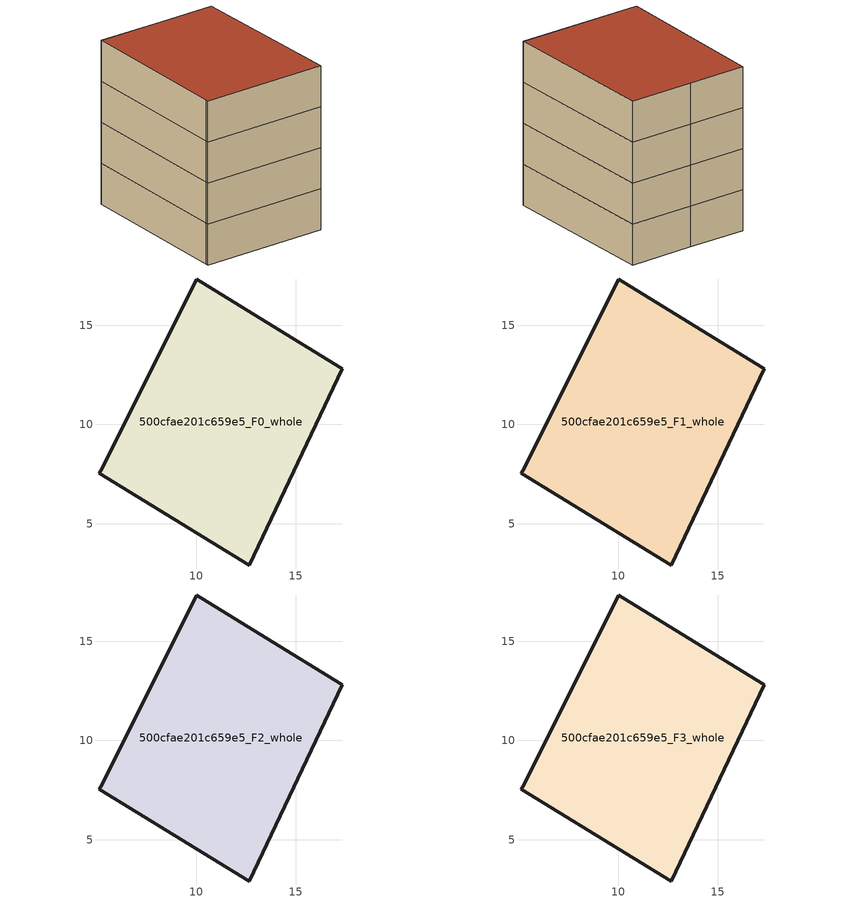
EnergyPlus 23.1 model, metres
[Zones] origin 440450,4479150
500cfae201c659e5_F0_whole
 floor ground (EU_floor_Construction): 13.5,15.18 17.34,12.82 12.65,2.92 5.12,7.53 5.18,7.66 10.01,17.33 z0
 wall outside (EU_wall_Construction): 17.34,12.82 13.5,15.18 10.01,17.33 5.18,7.66 5.12,7.53 12.65,2.92 17.34,12.82 z0:3
500cfae201c659e5_F1_whole
 floor to 500cfae201c659e5_F0_whole (EU_floor_Construction): 13.5,15.18 17.34,12.82 12.65,2.92 5.12,7.53 5.18,7.66 10.01,17.33 z3
 wall outside (EU_wall_Construction): 17.34,12.82 13.5,15.18 10.01,17.33 5.18,7.66 5.12,7.53 12.65,2.92 17.34,12.82 z3:6
500cfae201c659e5_F2_whole
 floor to 500cfae201c659e5_F1_whole (EU_floor_Construction): 13.5,15.18 17.34,12.82 12.65,2.92 5.12,7.53 5.18,7.66 10.01,17.33 z6
 wall outside (EU_wall_Construction): 17.34,12.82 13.5,15.18 10.01,17.33 5.18,7.66 5.12,7.53 12.65,2.92 17.34,12.82 z6:9
500cfae201c659e5_F3_whole
 floor to 500cfae201c659e5_F2_whole (EU_floor_Construction): 13.5,15.18 17.34,12.82 12.65,2.92 5.12,7.53 5.18,7.66 10.01,17.33 z9
 wall outside (EU_wall_Construction): 17.34,12.82 13.5,15.18 10.01,17.33 5.18,7.66 5.12,7.53 12.65,2.92 17.34,12.82 z9:12
 roof outside (EU_roof_Construction): 12.65,2.92 17.34,12.82 13.5,15.18 10.01,17.33 5.18,7.66 5.12,7.53 z12
[Building]
EU S2 Campaign: North Axis=0; Terrain=City; Solar Distribution=FullExterior
[Site:Location]
Madrid: Latitude=40.5; Longitude=-3.5; Time Zone=1; Elevation=609
[SizingPeriod:WeatherFileDays]
AnnualSizingPeriod: Begin Month=1; Begin Day of Month=1; End Month=12; End Day of Month=31; Day of Week for Start Day=Monday; Use Weather File Daylight Saving Period=No; Use Weather File Rain and Snow Indicators=No
[MATERIAL]
EU_InternalMass_Material: Roughness=MediumRough; Thickness=0.1; Conductivity=1; Density=1800; Specific Heat=900; Thermal Absorptance=0.9; Solar Absorptance=0.7; Visible Absorptance=0.7
[MATERIAL:NOMASS] Roughness=MediumRough; Thermal Absorptance=0.9; Solar Absorptance=0.7; Visible Absorptance=0.7
Name | Thermal Resistance
EU_wall_NoMass | 1.60022
EU_roof_NoMass | 1.57597
EU_floor_NoMass | 0.470652
[CONSTRUCTION]
EU_wall_Construction: EU_wall_NoMass
EU_roof_Construction: EU_roof_NoMass
EU_floor_Construction: EU_floor_NoMass
EU_InternalMass_Construction: EU_InternalMass_Material
[ZONE] Type=1; Multiplier=1; Ceiling Height=autocalculate; Floor Area=autocalculate; Part of Total Floor Area=Yes
Name | Volume
500cfae201c659e5_F0_whole | 285.048
500cfae201c659e5_F1_whole; 500cfae201c659e5_F2_whole; 500cfae201c659e5_F3_whole | 285.049
[INTERNALMASS] Construction=EU_InternalMass_Construction; Surface Area=95.0162
Name | Zone or ZoneList
500cfae201c659e5_F0_whole_EU_InternalMass | 500cfae201c659e5_F0_whole
500cfae201c659e5_F1_whole_EU_InternalMass | 500cfae201c659e5_F1_whole
500cfae201c659e5_F2_whole_EU_InternalMass | 500cfae201c659e5_F2_whole
500cfae201c659e5_F3_whole_EU_InternalMass | 500cfae201c659e5_F3_whole
[OTHEREQUIPMENT] Fuel Type=Electricity; Design Level Calculation Method=Watts/Area; Power per Zone Floor Area=1; Fraction Latent=0; Fraction Radiant=0; Fraction Lost=0; Carbon Dioxide Generation Rate=0; EndUse Subcategory=EU_Step8_InternalGains
Name | Zone or ZoneList or Space or SpaceList | Schedule
EU_Step8_InternalGain_500cfae201c659e5_F0_whole_f000 | 500cfae201c659e5_F0_whole | EU_Step8_GainSchedule_500cfae201c659e5_F0_whole_f000
EU_Step8_InternalGain_500cfae201c659e5_F1_whole_f000 | 500cfae201c659e5_F1_whole | EU_Step8_GainSchedule_500cfae201c659e5_F1_whole_f000
EU_Step8_InternalGain_500cfae201c659e5_F2_whole_f000 | 500cfae201c659e5_F2_whole | EU_Step8_GainSchedule_500cfae201c659e5_F2_whole_f000
EU_Step8_InternalGain_500cfae201c659e5_F3_whole_f000 | 500cfae201c659e5_F3_whole | EU_Step8_GainSchedule_500cfae201c659e5_F3_whole_f000
[ZONEVENTILATION:DESIGNFLOWRATE] Schedule=EU_AlwaysOn; Design Flow Rate Calculation Method=AirChanges/Hour; Air Changes per Hour=0.480704; Ventilation Type=Natural; Fan Pressure Rise=0; Fan Total Efficiency=1; Constant Term Coefficient=1; Temperature Term Coefficient=0; Velocity Term Coefficient=0; Velocity Squared Term Coefficient=0; Minimum Indoor Temperature=-100; Maximum Indoor Temperature=100; Delta Temperature=-100; Minimum Outdoor Temperature=-100; Maximum Outdoor Temperature=100; Maximum Wind Speed=40
Name | Zone or ZoneList or Space or SpaceList
EU_ConstantAir_500cfae201c659e5_F0_whole | 500cfae201c659e5_F0_whole
EU_ConstantAir_500cfae201c659e5_F1_whole | 500cfae201c659e5_F1_whole
EU_ConstantAir_500cfae201c659e5_F2_whole | 500cfae201c659e5_F2_whole
EU_ConstantAir_500cfae201c659e5_F3_whole | 500cfae201c659e5_F3_whole
[HVACTEMPLATE:THERMOSTAT] Constant Heating Setpoint=20; Constant Cooling Setpoint=50
EU_HeatOnly_500cfae201c659e5_F0_whole; EU_HeatOnly_500cfae201c659e5_F1_whole; EU_HeatOnly_500cfae201c659e5_F2_whole; EU_HeatOnly_500cfae201c659e5_F3_whole
[HVACTEMPLATE:ZONE:IDEALLOADSAIRSYSTEM] System Availability Schedule=EU_AlwaysOn; Maximum Heating Supply Air Temperature=50; Minimum Cooling Supply Air Temperature=13; Maximum Heating Supply Air Humidity Ratio=0.0156; Minimum Cooling Supply Air Humidity Ratio=0.0077; Heating Limit=NoLimit; Cooling Limit=NoLimit; Heating Availability Schedule=EU_AlwaysOn; Cooling Availability Schedule=EU_CoolingOff; Dehumidification Control Type=ConstantSensibleHeatRatio; Cooling Sensible Heat Ratio=0.7; Dehumidification Setpoint=60; Humidification Control Type=None; Humidification Setpoint=30; Outdoor Air Method=None; Outdoor Air Flow Rate per Person=0.00944; Outdoor Air Flow Rate per Zone Floor Area=0; Outdoor Air Flow Rate per Zone=0; Demand Controlled Ventilation Type=None; Outdoor Air Economizer Type=NoEconomizer; Heat Recovery Type=None; Sensible Heat Recovery Effectiveness=0.7; Latent Heat Recovery Effectiveness=0.65
Name | Template Thermostat
500cfae201c659e5_F0_whole | EU_HeatOnly_500cfae201c659e5_F0_whole
500cfae201c659e5_F1_whole | EU_HeatOnly_500cfae201c659e5_F1_whole
500cfae201c659e5_F2_whole | EU_HeatOnly_500cfae201c659e5_F2_whole
500cfae201c659e5_F3_whole | EU_HeatOnly_500cfae201c659e5_F3_whole
[SIZING:ZONE] Zone Cooling Design Supply Air Temperature Input Method=SupplyAirTemperature; Zone Cooling Design Supply Air Temperature=13; Zone Heating Design Supply Air Temperature Input Method=SupplyAirTemperature; Zone Heating Design Supply Air Temperature=50; Zone Cooling Design Supply Air Humidity Ratio=0.008; Zone Heating Design Supply Air Humidity Ratio=0.008; Cooling Design Air Flow Method=DesignDay; Cooling Design Air Flow Rate=0; Cooling Minimum Air Flow per Zone Floor Area=0.000762; Cooling Minimum Air Flow=0; Cooling Minimum Air Flow Fraction=0.2; Heating Design Air Flow Method=DesignDay; Heating Design Air Flow Rate=0; Heating Maximum Air Flow per Zone Floor Area=0.002032; Heating Maximum Air Flow=0.141576; Heating Maximum Air Flow Fraction=0.3; Account for Dedicated Outdoor Air System=No; Dedicated Outdoor Air System Control Strategy=NeutralSupplyAir; Dedicated Outdoor Air Low Setpoint Temperature for Design=autosize; Dedicated Outdoor Air High Setpoint Temperature for Design=autosize; Zone Load Sizing Method=Sensible Load Only No Latent Load; Zone Latent Cooling Design Supply Air Humidity Ratio Input Method=HumidityRatioDifference; Zone Cooling Design Supply Air Humidity Ratio Difference=0.005; Zone Latent Heating Design Supply Air Humidity Ratio Input Method=HumidityRatioDifference; Zone Humidification Design Supply Air Humidity Ratio Difference=0.005
500cfae201c659e5_F0_whole; 500cfae201c659e5_F1_whole; 500cfae201c659e5_F2_whole; 500cfae201c659e5_F3_whole
[SCHEDULE:CONSTANT]
Name | Hourly Value
EU_AlwaysOn | 1
EU_CoolingOff | 0
[SCHEDULE:FILE] Column Number=1; Rows to Skip at Top=0; Number of Hours of Data=8760; Column Separator=Comma; Interpolate to Timestep=No; Minutes per Item=60; Adjust Schedule for Daylight Savings=Yes
Name | File
EU_Step8_GainSchedule_500cfae201c659e5_F0_whole_f000 | C:\Users\o_iseri\Desktop\OpenUBEM\openubem\outputs\eu_evidence\EU-11\ES-MAD-BERRUGUETE\idfs\500cfae201c659e5\500cfae201c659e5_F0_whole_f000_gain.csv
EU_Step8_GainSchedule_500cfae201c659e5_F1_whole_f000 | C:\Users\o_iseri\Desktop\OpenUBEM\openubem\outputs\eu_evidence\EU-11\ES-MAD-BERRUGUETE\idfs\500cfae201c659e5\500cfae201c659e5_F1_whole_f000_gain.csv
EU_Step8_GainSchedule_500cfae201c659e5_F2_whole_f000 | C:\Users\o_iseri\Desktop\OpenUBEM\openubem\outputs\eu_evidence\EU-11\ES-MAD-BERRUGUETE\idfs\500cfae201c659e5\500cfae201c659e5_F2_whole_f000_gain.csv
EU_Step8_GainSchedule_500cfae201c659e5_F3_whole_f000 | C:\Users\o_iseri\Desktop\OpenUBEM\openubem\outputs\eu_evidence\EU-11\ES-MAD-BERRUGUETE\idfs\500cfae201c659e5\500cfae201c659e5_F3_whole_f000_gain.csv
